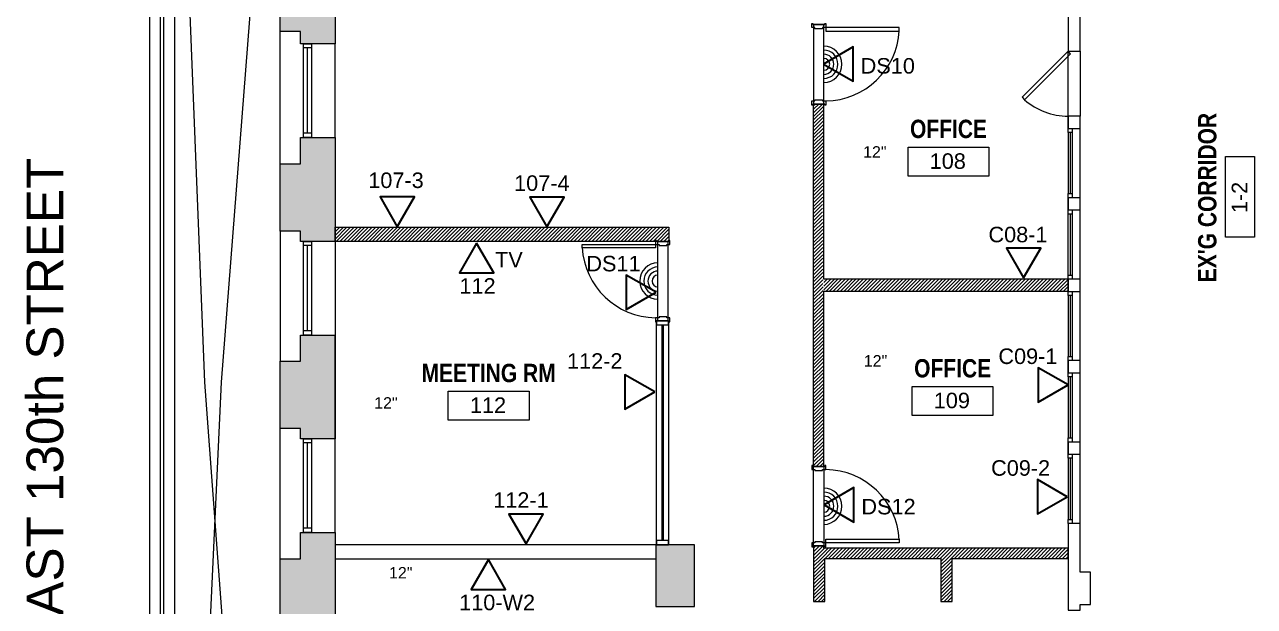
# Model space of a CAD drawing. Header units: inches. Extents: x 891 to 14187, y -1169 to 3232.
# Drawn here: x 4552 to 5156, y 1959 to 2245 of the extents above; entities that cross this region are included whole.
import ezdxf

# ---------------------------------------------------------------- set-up
doc = ezdxf.new("R2010")
doc.units = ezdxf.units.IN
doc.header["$MEASUREMENT"] = 0
doc.linetypes.add('IMPORT-IMPORT-CENTER2', pattern=[1.125, 0.75, -0.125, 0.125, -0.125])
doc.linetypes.add('IMPORT-IMPORT-HIDDEN2', pattern=[0.1875, 0.125, -0.0625])
doc.layers.add('_DROPS_IDFS', color=7, linetype='Continuous')
for name, color, linetype, lineweight in [('_OPTEC_LAYER', 1, 'Continuous', 30), ('A-ANNO-RM TAG', 7, 'Continuous', 9), ('A-DOOR', 7, 'Continuous', 9), ('A-DOOR-EXG', 7, 'Continuous', 9), ('A-DOOR-HEAD', 7, 'IMPORT-IMPORT-HIDDEN2', 9), ('A-GLAZ', 7, 'Continuous', 9), ('A-Grid', 7, 'IMPORT-IMPORT-CENTER2', 9), ('A-Hatch', 7, 'Continuous', 9), ('A-HATCH-1HR', 7, 'Continuous', 9), ('A-RAILING', 7, 'Continuous', 9), ('A-WALL-INT NEW', 7, 'Continuous', 9), ('EX-EXT-CORE', 7, 'Continuous', 9), ('EX-Windows', 7, 'Continuous', 9), ('G-ANNO-TEXT', 7, 'Continuous', 9), ('MUC-EXST_COND', 7, 'Continuous', 9), ('MUC-LOW_WALL', 7, 'Continuous', 9), ('SPEAKER', 10, 'Continuous', 20)]:
    doc.layers.add(name, color=color, linetype=linetype, lineweight=lineweight)
doc.styles.add('Arial', font='arial.ttf', dxfattribs={"height": 7.623})
doc.styles.add('Arial Narrow_B', font='ARIALNB.TTF', dxfattribs={"height": 9})
doc.styles.add('Arial_3', font='arial.ttf', dxfattribs={"height": 18})
doc.styles.add('Arial_4', font='arial.ttf', dxfattribs={"height": 9})

msp = doc.modelspace()

# ---------------------------------------------------------------- hatches: boundary and pattern name
at = {"layer": 'A-Hatch'}
h = msp.add_hatch(color=9, dxfattribs=at)
h.paths.add_polyline_path([(4687.79, 2041.49), (4704.79, 2041.49), (4704.79, 2092.41), (4687.79, 2092.41), (4687.79, 2079.49), (4677.79, 2079.49), (4677.79, 2046.56), (4687.79, 2046.56)])
h.paths.add_polyline_path([(4687.79, 2138.41), (4704.79, 2138.41), (4704.79, 2189.49), (4687.79, 2189.49), (4687.79, 2176.56), (4677.79, 2176.56), (4677.79, 2143.49), (4687.79, 2143.49)])
h.paths.add_polyline_path([(4704.79, 2235.49), (4704.79, 2286.41), (4687.79, 2286.41), (4687.79, 2274.49), (4677.79, 2274.49), (4677.79, 2241.56), (4687.79, 2241.56), (4687.79, 2235.49), (4700.12, 2235.49)])
h = msp.add_hatch(color=9, dxfattribs=at)
h.paths.add_polyline_path([(4704.79, 1845.49), (4704.79, 1896.41), (4687.79, 1896.41), (4687.79, 1883.49), (4677.79, 1883.49), (4677.79, 1850.56), (4687.79, 1850.56), (4687.79, 1845.49)])
h.paths.add_polyline_path([(4687.79, 1942.41), (4704.79, 1942.41), (4704.79, 1995.49), (4687.79, 1995.49), (4687.79, 1982.56), (4677.79, 1982.56), (4677.79, 1947.49), (4687.79, 1947.49)])
msp.add_hatch(color=9, dxfattribs=at).paths.add_polyline_path([(4862.32, 1959.11), (4881.32, 1959.11), (4881.32, 1989.42), (4862.32, 1989.42)])

# ---------------------------------------------------------------- linework, layer by layer
at = {"layer": '_DROPS_IDFS', "color": 1, "lineweight": 30}
for points in [[(4944.66, 2225.5), (4959.28, 2217.06), (4959.28, 2233.94)], [(4735.37, 2145.59), (4743.82, 2160.21), (4726.93, 2160.21)], [(4808.86, 2145.55), (4817.3, 2160.17), (4800.41, 2160.17)], [(4774.33, 2137.57), (4765.89, 2122.95), (4782.77, 2122.95)], [(5042.95, 2120.45), (5051.39, 2135.08), (5034.51, 2135.08)], [(4862.43, 2113.43), (4847.81, 2121.87), (4847.81, 2104.99)], [(4861.77, 2064.49), (4847.15, 2072.93), (4847.15, 2056.05)], [(5064.79, 2067.93), (5050.17, 2076.37), (5050.17, 2059.49)], [(4945, 2009.01), (4959.62, 2000.57), (4959.62, 2017.45)], [(5064.42, 2013.01), (5049.8, 2021.45), (5049.8, 2004.56)], [(4798.59, 1989.86), (4807.03, 2004.48), (4790.15, 2004.48)], [(4780.11, 1982.11), (4771.67, 1967.49), (4788.56, 1967.49)]]:
    msp.add_lwpolyline(points, close=True, dxfattribs=at)
at = {"layer": 'A-ANNO-RM TAG', "color": 9, "flags": 128}
for points in [[(4986.22, 2184.72), (5025.9, 2184.72), (5025.9, 2170.5), (4986.22, 2170.5)], [(5142.09, 2140.43), (5142.09, 2180.11), (5156.31, 2180.11), (5156.31, 2140.43)], [(4988.23, 2067.15), (5027.91, 2067.15), (5027.91, 2052.93), (4988.23, 2052.93)], [(4760.38, 2064.84), (4800.06, 2064.84), (4800.06, 2050.62), (4760.38, 2050.62)]]:
    msp.add_lwpolyline(points, close=True, dxfattribs=at)
at = {"layer": 'A-DOOR', "color": 8, "flags": 128}
for points in [[(4939.39, 2244.88), (4945.39, 2244.88), (4945.39, 2245.38), (4945.89, 2245.38), (4945.89, 2243.38), (4944.14, 2243.38), (4944.14, 2242.87), (4940.39, 2242.87), (4940.39, 2243.38), (4938.89, 2243.38), (4938.89, 2245.38), (4939.39, 2245.38)], [(4945.89, 2241.63), (4981.89, 2241.63), (4981.89, 2243.38), (4945.89, 2243.38)], [(4945.89, 2205.38), (4945.39, 2205.38), (4945.39, 2205.88), (4939.39, 2205.88), (4939.39, 2205.38), (4938.89, 2205.38), (4938.89, 2207.38), (4940.39, 2207.38), (4940.39, 2207.89), (4944.14, 2207.89), (4944.14, 2207.38), (4945.89, 2207.38)]]:
    msp.add_lwpolyline(points, close=True, dxfattribs=at)
at = {"layer": 'A-DOOR', "color": 55, "lineweight": 13, "flags": 128}
msp.add_lwpolyline([(4945.89, 2241.63), (4981.89, 2241.63), (4981.89, 2243.38), (4945.89, 2243.38)], close=True, dxfattribs=at)
at = {"layer": 'A-DOOR', "color": 8}
for points in [[(4868.69, 2138.41), (4862.69, 2138.41), (4862.69, 2138.91), (4862.19, 2138.91), (4862.19, 2136.91), (4863.94, 2136.91), (4863.94, 2136.41), (4867.69, 2136.41), (4867.69, 2136.91), (4869.19, 2136.91), (4869.19, 2138.91), (4868.69, 2138.91)], [(4862.19, 2135.16), (4826.19, 2135.16), (4826.19, 2136.91), (4862.19, 2136.91)], [(4862.19, 2098.91), (4862.69, 2098.91), (4862.69, 2099.41), (4868.69, 2099.41), (4868.69, 2098.91), (4869.19, 2098.91), (4869.19, 2100.91), (4867.69, 2100.91), (4867.69, 2101.42), (4863.94, 2101.42), (4863.94, 2100.91), (4862.19, 2100.91)], [(4945.89, 2028.33), (4945.39, 2028.33), (4945.39, 2027.83), (4939.39, 2027.83), (4939.39, 2028.33), (4938.89, 2028.33), (4938.89, 2026.33), (4940.39, 2026.33), (4940.39, 2025.82), (4944.14, 2025.82), (4944.14, 2026.33), (4945.89, 2026.33)], [(4939.39, 1988.83), (4945.39, 1988.83), (4945.39, 1988.33), (4945.89, 1988.33), (4945.89, 1990.33), (4944.14, 1990.33), (4944.14, 1990.84), (4940.39, 1990.84), (4940.39, 1990.33), (4938.89, 1990.33), (4938.89, 1988.33), (4939.39, 1988.33)], [(4945.89, 1992.08), (4981.89, 1992.08), (4981.89, 1990.33), (4945.89, 1990.33)]]:
    msp.add_lwpolyline(points, close=True, dxfattribs=at)
at = {"layer": 'A-DOOR', "color": 55, "lineweight": 13}
for points in [[(4862.19, 2135.16), (4826.19, 2135.16), (4826.19, 2136.91), (4862.19, 2136.91)], [(4945.89, 1992.08), (4981.89, 1992.08), (4981.89, 1990.33), (4945.89, 1990.33)]]:
    msp.add_lwpolyline(points, close=True, dxfattribs=at)
at = {"layer": 'A-DOOR', "color": 8}
for centre, start, end in [((4945.44, 2243.88), 270.70475, 356.87009), ((4862.64, 2137.41), 183.12991, 269.29525), ((4945.44, 1989.83), 3.12991, 89.29525)]:
    msp.add_arc(centre, 36.5, start, end, dxfattribs=at)
at = {"layer": 'A-DOOR-EXG', "color": 8}
msp.add_lwpolyline([(5064.82, 2231.86), (5042.19, 2209.23), (5043.44, 2207.97), (5066.07, 2230.6)], close=True, dxfattribs=at)
msp.add_arc((5064.89, 2232.24), 32.38, 228.53467, 269.87623, dxfattribs=at)
at = {"layer": 'A-DOOR-HEAD', "color": 8, "linetype": 'Continuous'}
for p, q in [((5064.82, 2231.85), (5070.82, 2231.85)), ((5064.82, 2199.85), (5064.82, 2231.85)), ((5070.82, 2231.85), (5070.82, 2199.85)), ((5070.82, 2199.85), (5064.82, 2199.85))]:
    msp.add_line(p, q, dxfattribs=at)
at = {"layer": 'A-DOOR-HEAD', "color": 8, "linetype": 'Continuous', "flags": 128}
msp.add_lwpolyline([(4939.82, 2205.88), (4944.82, 2205.88), (4944.82, 2244.88), (4939.82, 2244.88)], close=True, dxfattribs=at)
at = {"layer": 'A-DOOR-HEAD', "color": 8, "linetype": 'Continuous'}
for points in [[(4868.26, 2099.41), (4863.26, 2099.41), (4863.26, 2138.41), (4868.26, 2138.41)], [(4939.82, 2027.83), (4944.82, 2027.83), (4944.82, 1988.83), (4939.82, 1988.83)]]:
    msp.add_lwpolyline(points, close=True, dxfattribs=at)
at = {"layer": 'A-GLAZ', "color": 8}
for p, q in [((4868.49, 2099.41), (4862.68, 2099.41)), ((4862.68, 2099.41), (4862.68, 2097.41)), ((4862.68, 2097.41), (4868.49, 2097.41)), ((4865.21, 2097.41), (4865.21, 1991.42)), ((4865.96, 2097.41), (4865.96, 1991.42)), ((4868.49, 2097.41), (4868.49, 2099.41)), ((4868.49, 1991.42), (4862.68, 1991.42)), ((4862.68, 1991.42), (4862.68, 1989.42)), ((4862.68, 1989.42), (4868.49, 1989.42)), ((4868.49, 1989.42), (4868.49, 1991.42))]:
    msp.add_line(p, q, dxfattribs=at)
at = {"layer": 'A-Grid', "color": 8, "linetype": 'Continuous'}
for p, q in [((4625.94, 2439.99), (4640.64, 2069.19)), ((4625.94, 2439.99), (4625.94, 1571.99)), ((4649.09, 2069.19), (4677.79, 2439.99)), ((4625.94, 1571.99), (4649.09, 2069.19)), ((4640.64, 2069.19), (4677.79, 1571.99))]:
    msp.add_line(p, q, dxfattribs=at)
at = {"layer": 'A-HATCH-1HR', "color": 8}
for p, q in [((4939.82, 2205.1), (4940.6, 2205.88)), ((4939.82, 2203.33), (4942.37, 2205.88)), ((4939.82, 2201.57), (4944.14, 2205.88)), ((4939.82, 2199.8), (4944.81, 2204.79)), ((4939.82, 2198.03), (4944.79, 2203)), ((4939.82, 2196.26), (4944.77, 2201.21)), ((4939.82, 2194.49), (4944.75, 2199.42)), ((4939.82, 2192.73), (4944.73, 2197.64)), ((4939.82, 2190.96), (4944.71, 2195.85)), ((4939.82, 2189.19), (4944.69, 2194.06)), ((4939.82, 2187.42), (4944.67, 2192.27)), ((4939.82, 2185.66), (4944.65, 2190.48)), ((4939.82, 2183.89), (4944.63, 2188.7)), ((4939.82, 2182.12), (4944.61, 2186.91)), ((4939.82, 2180.35), (4944.59, 2185.12)), ((4939.82, 2178.59), (4944.57, 2183.33)), ((4939.82, 2176.82), (4944.55, 2181.55)), ((4939.82, 2175.05), (4944.53, 2179.76)), ((4939.82, 2173.28), (4944.51, 2177.97)), ((4939.82, 2171.51), (4944.49, 2176.18)), ((4939.82, 2169.75), (4944.47, 2174.4)), ((4939.82, 2167.98), (4944.45, 2172.61)), ((4939.82, 2166.21), (4944.43, 2170.82)), ((4939.82, 2164.44), (4944.41, 2169.03)), ((4939.82, 2162.68), (4944.39, 2167.24)), ((4939.82, 2160.91), (4944.37, 2165.46)), ((4939.82, 2159.14), (4944.35, 2163.67)), ((4939.82, 2157.37), (4944.33, 2161.88)), ((4939.82, 2155.6), (4944.31, 2160.09)), ((4939.82, 2153.84), (4944.29, 2158.31)), ((4939.82, 2152.07), (4944.27, 2156.52)), ((4939.82, 2150.3), (4944.25, 2154.73)), ((4939.82, 2148.53), (4944.23, 2152.94)), ((4939.82, 2146.77), (4944.21, 2151.16)), ((4704.79, 2144.85), (4705.35, 2145.41)), ((4704.79, 2143.08), (4707.12, 2145.41)), ((4704.79, 2141.31), (4708.89, 2145.41)), ((4704.79, 2139.54), (4710.66, 2145.41)), ((4705.42, 2138.41), (4712.42, 2145.41)), ((4707.19, 2138.41), (4714.19, 2145.41)), ((4708.96, 2138.41), (4715.96, 2145.41)), ((4710.73, 2138.41), (4717.73, 2145.41)), ((4712.5, 2138.41), (4719.5, 2145.41)), ((4714.26, 2138.41), (4721.26, 2145.41)), ((4716.03, 2138.41), (4723.03, 2145.41)), ((4717.8, 2138.41), (4724.8, 2145.41)), ((4719.57, 2138.41), (4726.57, 2145.41)), ((4721.33, 2138.41), (4728.33, 2145.41)), ((4723.1, 2138.41), (4730.1, 2145.41)), ((4724.87, 2138.41), (4731.87, 2145.41)), ((4726.64, 2138.41), (4733.64, 2145.41)), ((4728.4, 2138.41), (4735.4, 2145.41)), ((4730.17, 2138.41), (4737.17, 2145.41)), ((4731.94, 2138.41), (4738.94, 2145.41)), ((4733.71, 2138.41), (4740.71, 2145.41)), ((4735.48, 2138.41), (4742.48, 2145.41)), ((4737.24, 2138.41), (4744.24, 2145.41)), ((4739.01, 2138.41), (4746.01, 2145.41)), ((4740.78, 2138.41), (4747.78, 2145.41)), ((4742.55, 2138.41), (4749.55, 2145.41)), ((4744.31, 2138.41), (4751.31, 2145.41)), ((4746.08, 2138.41), (4753.08, 2145.41)), ((4747.85, 2138.41), (4754.85, 2145.41)), ((4749.62, 2138.41), (4756.62, 2145.41)), ((4751.39, 2138.41), (4758.39, 2145.41)), ((4753.15, 2138.41), (4760.15, 2145.41)), ((4754.92, 2138.41), (4761.92, 2145.41)), ((4756.69, 2138.41), (4763.69, 2145.41)), ((4758.46, 2138.41), (4765.46, 2145.41)), ((4760.22, 2138.41), (4767.22, 2145.41)), ((4761.99, 2138.41), (4768.99, 2145.41)), ((4763.76, 2138.41), (4770.76, 2145.41)), ((4765.53, 2138.41), (4772.53, 2145.41)), ((4767.3, 2138.41), (4774.3, 2145.41)), ((4769.06, 2138.41), (4776.06, 2145.41)), ((4770.83, 2138.41), (4777.83, 2145.41)), ((4772.6, 2138.41), (4779.6, 2145.41)), ((4774.37, 2138.41), (4781.37, 2145.41)), ((4776.13, 2138.41), (4783.13, 2145.41)), ((4777.9, 2138.41), (4784.9, 2145.41)), ((4779.67, 2138.41), (4786.67, 2145.41)), ((4781.44, 2138.41), (4788.44, 2145.41)), ((4783.21, 2138.41), (4790.21, 2145.41)), ((4784.97, 2138.41), (4791.97, 2145.41)), ((4786.74, 2138.41), (4793.74, 2145.41)), ((4788.51, 2138.41), (4795.51, 2145.41)), ((4790.28, 2138.41), (4797.28, 2145.41)), ((4792.04, 2138.41), (4799.04, 2145.41)), ((4793.81, 2138.41), (4800.81, 2145.41)), ((4795.58, 2138.41), (4802.58, 2145.41)), ((4797.35, 2138.41), (4804.35, 2145.41)), ((4799.12, 2138.41), (4806.12, 2145.41)), ((4800.88, 2138.41), (4807.88, 2145.41)), ((4802.65, 2138.41), (4809.65, 2145.41)), ((4804.42, 2138.41), (4811.42, 2145.41)), ((4806.19, 2138.41), (4813.19, 2145.41)), ((4807.95, 2138.41), (4814.95, 2145.41)), ((4809.72, 2138.41), (4816.72, 2145.41)), ((4811.49, 2138.41), (4818.49, 2145.41)), ((4813.26, 2138.41), (4820.26, 2145.41)), ((4815.03, 2138.41), (4822.03, 2145.41)), ((4816.79, 2138.41), (4823.79, 2145.41)), ((4818.56, 2138.41), (4825.56, 2145.41)), ((4820.33, 2138.41), (4827.33, 2145.41)), ((4822.1, 2138.41), (4829.1, 2145.41)), ((4823.86, 2138.41), (4830.86, 2145.41)), ((4825.63, 2138.41), (4832.63, 2145.41)), ((4827.4, 2138.41), (4834.4, 2145.41)), ((4829.17, 2138.41), (4836.17, 2145.41)), ((4830.94, 2138.41), (4837.94, 2145.41)), ((4832.7, 2138.41), (4839.7, 2145.41)), ((4834.47, 2138.41), (4841.47, 2145.41)), ((4836.24, 2138.41), (4843.24, 2145.41)), ((4838.01, 2138.41), (4845.01, 2145.41)), ((4839.77, 2138.41), (4846.77, 2145.41)), ((4841.54, 2138.41), (4848.54, 2145.41)), ((4843.31, 2138.41), (4850.31, 2145.41)), ((4845.08, 2138.41), (4852.08, 2145.41)), ((4846.85, 2138.41), (4853.85, 2145.41)), ((4848.61, 2138.41), (4855.61, 2145.41)), ((4850.38, 2138.41), (4857.38, 2145.41)), ((4852.15, 2138.41), (4859.15, 2145.41)), ((4853.92, 2138.41), (4860.92, 2145.41)), ((4855.68, 2138.41), (4862.68, 2145.41)), ((4857.45, 2138.41), (4864.45, 2145.41)), ((4859.22, 2138.41), (4866.22, 2145.41)), ((4860.99, 2138.41), (4867.99, 2145.41)), ((4862.76, 2138.41), (4868.69, 2144.35)), ((4939.82, 2145), (4944.19, 2149.37)), ((4939.82, 2143.23), (4944.3, 2147.71)), ((4939.82, 2141.46), (4944.31, 2145.95)), ((4939.82, 2139.69), (4944.32, 2144.19)), ((4864.52, 2138.41), (4868.69, 2142.58)), ((4866.29, 2138.41), (4868.69, 2140.81)), ((4868.06, 2138.41), (4868.69, 2139.04)), ((4939.82, 2137.93), (4944.32, 2142.43)), ((4939.82, 2136.16), (4944.33, 2140.67)), ((4939.82, 2134.39), (4944.34, 2138.91)), ((4939.82, 2132.62), (4944.35, 2137.15)), ((4939.82, 2130.86), (4944.35, 2135.39)), ((4939.82, 2129.09), (4944.36, 2133.63)), ((4939.82, 2127.32), (4944.37, 2131.87)), ((4939.82, 2125.55), (4944.38, 2130.11)), ((4939.82, 2123.78), (4944.39, 2128.35)), ((4939.82, 2122.02), (4944.39, 2126.59)), ((4939.82, 2120.25), (4944.4, 2124.83)), ((4939.82, 2118.48), (4944.41, 2123.07)), ((4939.82, 2116.71), (4944.42, 2121.31)), ((4939.82, 2114.95), (4944.42, 2119.55)), ((4939.82, 2113.18), (4944.43, 2117.79)), ((4939.82, 2111.41), (4944.44, 2116.03)), ((4939.82, 2109.64), (4944.45, 2114.27)), ((4944.82, 2118.18), (4946.5, 2119.85)), ((4944.82, 2116.41), (4948.27, 2119.85)), ((4944.82, 2114.64), (4950.04, 2119.85)), ((4945.92, 2113.98), (4951.8, 2119.85)), ((4947.69, 2113.98), (4953.57, 2119.85)), ((4949.46, 2113.98), (4955.34, 2119.85)), ((4951.23, 2113.98), (4957.11, 2119.85)), ((4953, 2113.98), (4958.87, 2119.85)), ((4954.76, 2113.98), (4960.64, 2119.85)), ((4956.53, 2113.98), (4962.41, 2119.85)), ((4958.3, 2113.98), (4964.18, 2119.85)), ((4960.07, 2113.98), (4965.95, 2119.85)), ((4961.83, 2113.98), (4967.71, 2119.85)), ((4963.6, 2113.98), (4969.48, 2119.85)), ((4965.37, 2113.98), (4971.25, 2119.85)), ((4967.14, 2113.98), (4973.02, 2119.85)), ((4968.91, 2113.98), (4974.78, 2119.85)), ((4970.67, 2113.98), (4976.55, 2119.85)), ((4972.44, 2113.98), (4978.32, 2119.85)), ((4974.21, 2113.98), (4980.09, 2119.85)), ((4975.98, 2113.98), (4981.86, 2119.85)), ((4977.74, 2113.98), (4983.62, 2119.85)), ((4979.51, 2113.98), (4985.39, 2119.85)), ((4981.28, 2113.98), (4987.16, 2119.85)), ((4983.05, 2113.98), (4988.93, 2119.85)), ((4984.82, 2113.98), (4990.69, 2119.85)), ((4986.58, 2113.98), (4992.46, 2119.85)), ((4988.35, 2113.98), (4994.23, 2119.85)), ((4990.12, 2113.98), (4996, 2119.85)), ((4991.89, 2113.98), (4997.76, 2119.85)), ((4993.65, 2113.98), (4999.53, 2119.85)), ((4995.42, 2113.98), (5001.3, 2119.85)), ((4997.19, 2113.98), (5003.07, 2119.85)), ((4998.96, 2113.98), (5004.84, 2119.85)), ((5000.73, 2113.98), (5006.6, 2119.85)), ((5002.49, 2113.98), (5008.37, 2119.85)), ((5004.26, 2113.98), (5010.14, 2119.85)), ((5006.03, 2113.98), (5011.91, 2119.85)), ((5007.8, 2113.98), (5013.67, 2119.85)), ((5009.56, 2113.98), (5015.44, 2119.85)), ((5011.33, 2113.98), (5017.21, 2119.85)), ((5013.1, 2113.98), (5018.98, 2119.85)), ((5014.87, 2113.98), (5020.75, 2119.85)), ((5016.64, 2113.98), (5022.51, 2119.85)), ((5018.4, 2113.98), (5024.28, 2119.85)), ((5020.17, 2113.98), (5026.05, 2119.85)), ((5021.94, 2113.98), (5027.82, 2119.85)), ((5023.71, 2113.98), (5029.58, 2119.85)), ((5025.47, 2113.98), (5031.35, 2119.85)), ((5027.24, 2113.98), (5033.12, 2119.85)), ((5029.01, 2113.98), (5034.89, 2119.85)), ((5030.78, 2113.98), (5036.66, 2119.85)), ((5032.55, 2113.98), (5038.42, 2119.85)), ((5034.31, 2113.98), (5040.19, 2119.85)), ((5036.08, 2113.98), (5041.96, 2119.85)), ((5037.85, 2113.98), (5043.73, 2119.85)), ((5039.62, 2113.98), (5045.49, 2119.85)), ((5041.38, 2113.98), (5047.26, 2119.85)), ((5043.15, 2113.98), (5049.03, 2119.85)), ((5044.92, 2113.98), (5050.8, 2119.85)), ((5046.69, 2113.98), (5052.57, 2119.85)), ((5048.46, 2113.98), (5054.33, 2119.85)), ((5050.22, 2113.98), (5056.1, 2119.85)), ((5051.99, 2113.98), (5057.87, 2119.85)), ((5053.76, 2113.98), (5059.64, 2119.85)), ((5055.53, 2113.98), (5061.4, 2119.85)), ((5057.29, 2113.98), (5063.17, 2119.85)), ((5059.06, 2113.98), (5064.82, 2119.73)), ((5060.83, 2113.98), (5064.82, 2117.96)), ((5062.6, 2113.98), (5064.82, 2116.2)), ((5064.37, 2113.98), (5064.82, 2114.43)), ((4939.82, 2107.87), (4944.45, 2112.51)), ((4939.82, 2106.11), (4944.46, 2110.75)), ((4939.82, 2104.34), (4944.47, 2108.99)), ((4939.82, 2102.57), (4944.48, 2107.22)), ((4939.82, 2100.8), (4944.48, 2105.46)), ((4939.82, 2099.04), (4944.49, 2103.7)), ((4939.82, 2097.27), (4944.5, 2101.94)), ((4939.82, 2095.5), (4944.51, 2100.18)), ((4939.82, 2093.73), (4944.52, 2098.42)), ((4939.82, 2091.96), (4944.52, 2096.66)), ((4939.82, 2090.2), (4944.53, 2094.9)), ((4939.82, 2088.43), (4944.54, 2093.14)), ((4939.82, 2086.66), (4944.55, 2091.38)), ((4939.82, 2084.89), (4944.55, 2089.62)), ((4939.82, 2083.13), (4944.56, 2087.86)), ((4939.82, 2081.36), (4944.57, 2086.1)), ((4939.82, 2079.59), (4944.58, 2084.34)), ((4939.82, 2077.82), (4944.58, 2082.58)), ((4939.82, 2076.05), (4944.59, 2080.82)), ((4939.82, 2074.29), (4944.6, 2079.06)), ((4939.82, 2072.52), (4944.61, 2077.3)), ((4939.82, 2070.75), (4944.62, 2075.54)), ((4939.82, 2068.98), (4944.62, 2073.78)), ((4939.82, 2067.22), (4944.63, 2072.02)), ((4939.82, 2065.45), (4944.64, 2070.26)), ((4939.82, 2063.68), (4944.65, 2068.5)), ((4939.82, 2061.91), (4944.65, 2066.74)), ((4939.82, 2060.14), (4944.66, 2064.98)), ((4939.82, 2058.38), (4944.67, 2063.22)), ((4939.82, 2056.61), (4944.68, 2061.46)), ((4939.82, 2054.84), (4944.68, 2059.7)), ((4939.82, 2053.07), (4944.69, 2057.94)), ((4939.82, 2051.31), (4944.7, 2056.18)), ((4939.82, 2049.54), (4944.71, 2054.42)), ((4939.82, 2047.77), (4944.71, 2052.66)), ((4939.82, 2046), (4944.72, 2050.9)), ((4939.82, 2044.23), (4944.73, 2049.14)), ((4939.82, 2042.47), (4944.74, 2047.38)), ((4939.82, 2040.7), (4944.75, 2045.62)), ((4939.82, 2038.93), (4944.75, 2043.86)), ((4939.82, 2037.16), (4944.76, 2042.1)), ((4939.82, 2035.4), (4944.77, 2040.34)), ((4939.82, 2033.63), (4944.78, 2038.58)), ((4939.82, 2031.86), (4944.78, 2036.82)), ((4939.82, 2030.09), (4944.79, 2035.06)), ((4939.82, 2028.32), (4944.8, 2033.3)), ((4941.09, 2027.83), (4944.81, 2031.54)), ((4942.86, 2027.83), (4944.81, 2029.78)), ((4944.63, 2027.83), (4944.82, 2028.02)), ((4939.82, 1987.67), (4940.98, 1988.83)), ((4939.82, 1985.9), (4942.75, 1988.83)), ((4939.82, 1984.13), (4944.52, 1988.83)), ((4940.14, 1982.68), (4945.14, 1987.68)), ((4941.9, 1982.68), (4946.9, 1987.68)), ((4943.67, 1982.68), (4948.67, 1987.68)), ((4945.44, 1982.68), (4950.44, 1987.68)), ((4947.21, 1982.68), (4952.21, 1987.68)), ((4948.98, 1982.68), (4953.98, 1987.68)), ((4950.74, 1982.68), (4955.74, 1987.68)), ((4952.51, 1982.68), (4957.51, 1987.68)), ((4954.28, 1982.68), (4959.28, 1987.68)), ((4956.05, 1982.68), (4961.05, 1987.68)), ((4957.81, 1982.68), (4962.81, 1987.68)), ((4959.58, 1982.68), (4964.58, 1987.68)), ((4961.35, 1982.68), (4966.35, 1987.68)), ((4963.12, 1982.68), (4968.12, 1987.68)), ((4964.89, 1982.68), (4969.89, 1987.68)), ((4966.65, 1982.68), (4971.65, 1987.68)), ((4968.42, 1982.68), (4973.42, 1987.68)), ((4970.19, 1982.68), (4975.19, 1987.68)), ((4971.96, 1982.68), (4976.96, 1987.68)), ((4973.72, 1982.68), (4978.72, 1987.68)), ((4975.49, 1982.68), (4980.49, 1987.68)), ((4977.26, 1982.68), (4982.26, 1987.68)), ((4979.03, 1982.68), (4984.03, 1987.68)), ((4980.8, 1982.68), (4985.8, 1987.68)), ((4982.56, 1982.68), (4987.56, 1987.68)), ((4984.33, 1982.68), (4989.33, 1987.68)), ((4986.1, 1982.68), (4991.1, 1987.68)), ((4987.87, 1982.68), (4992.87, 1987.68)), ((4989.63, 1982.68), (4994.63, 1987.68)), ((4991.4, 1982.68), (4996.4, 1987.68)), ((4993.17, 1982.68), (4998.17, 1987.68)), ((4994.94, 1982.68), (4999.94, 1987.68)), ((4996.71, 1982.68), (5001.71, 1987.68)), ((4998.47, 1982.68), (5003.47, 1987.68)), ((5000.24, 1982.68), (5005.24, 1987.68)), ((5002.01, 1982.68), (5007.01, 1987.68)), ((5003.78, 1982.68), (5008.78, 1987.68)), ((5005.54, 1982.68), (5010.54, 1987.68)), ((5007.31, 1982.68), (5012.31, 1987.68)), ((5009.08, 1982.68), (5014.08, 1987.68)), ((5010.85, 1982.68), (5015.85, 1987.68)), ((5012.62, 1982.68), (5017.62, 1987.68)), ((5014.38, 1982.68), (5019.38, 1987.68)), ((5016.15, 1982.68), (5021.15, 1987.68)), ((5017.92, 1982.68), (5022.92, 1987.68)), ((5019.69, 1982.68), (5024.69, 1987.68)), ((5021.45, 1982.68), (5026.45, 1987.68)), ((5023.22, 1982.68), (5028.22, 1987.68)), ((5024.99, 1982.68), (5029.99, 1987.68)), ((5026.76, 1982.68), (5031.76, 1987.68)), ((5028.53, 1982.68), (5033.53, 1987.68)), ((5030.29, 1982.68), (5035.29, 1987.68)), ((5032.06, 1982.68), (5037.06, 1987.68)), ((5033.83, 1982.68), (5038.83, 1987.68)), ((5035.6, 1982.68), (5040.6, 1987.68)), ((5037.36, 1982.68), (5042.36, 1987.68)), ((5039.13, 1982.68), (5044.13, 1987.68)), ((5040.9, 1982.68), (5045.9, 1987.68)), ((5042.67, 1982.68), (5047.67, 1987.68)), ((5044.44, 1982.68), (5049.44, 1987.68)), ((5046.2, 1982.68), (5051.2, 1987.68)), ((5047.97, 1982.68), (5052.97, 1987.68)), ((5049.74, 1982.68), (5054.74, 1987.68)), ((5051.51, 1982.68), (5056.51, 1987.68)), ((5053.27, 1982.68), (5058.27, 1987.68)), ((5055.04, 1982.68), (5060.04, 1987.68)), ((5056.81, 1982.68), (5061.81, 1987.68)), ((5058.58, 1982.68), (5063.58, 1987.68)), ((5060.34, 1982.68), (5064.82, 1987.15)), ((4939.82, 1982.36), (4940.14, 1982.68)), ((4939.82, 1980.6), (4941.9, 1982.68)), ((4939.82, 1978.83), (4943.67, 1982.68)), ((4939.82, 1977.06), (4945.35, 1982.59)), ((5002.32, 1981.22), (5003.78, 1982.68)), ((5002.32, 1979.46), (5005.54, 1982.68)), ((5002.32, 1977.69), (5007.31, 1982.68)), ((5002.32, 1975.92), (5007.85, 1981.45)), ((5062.11, 1982.68), (5064.82, 1985.39)), ((5063.88, 1982.68), (5064.82, 1983.62)), ((4939.82, 1975.29), (4945.35, 1980.82)), ((4939.82, 1973.52), (4945.35, 1979.05)), ((4939.82, 1971.76), (4945.35, 1977.29)), ((4939.82, 1969.99), (4945.35, 1975.52)), ((5002.32, 1974.15), (5007.85, 1979.68)), ((5002.32, 1972.38), (5007.85, 1977.91)), ((5002.32, 1970.62), (5007.85, 1976.15)), ((4939.82, 1968.22), (4945.35, 1973.75)), ((4939.82, 1966.45), (4945.35, 1971.98)), ((4939.82, 1964.69), (4945.35, 1970.21)), ((5002.32, 1968.85), (5007.85, 1974.38)), ((5002.32, 1967.08), (5007.85, 1972.61)), ((5002.32, 1965.31), (5007.85, 1970.84)), ((5002.32, 1963.55), (5007.85, 1969.08)), ((4939.82, 1962.92), (4945.35, 1968.45)), ((4940.24, 1961.56), (4945.35, 1966.68)), ((4942, 1961.56), (4945.35, 1964.91)), ((4943.77, 1961.56), (4945.35, 1963.14)), ((5002.32, 1961.78), (5007.85, 1967.31)), ((5003.88, 1961.56), (5007.85, 1965.54)), ((5005.64, 1961.56), (5007.85, 1963.77)), ((5007.41, 1961.56), (5007.85, 1962))]:
    msp.add_line(p, q, dxfattribs=at)
at = {"layer": 'A-RAILING', "color": 8}
for p, q in [((4619.14, 1567.21), (4619.14, 2442.99)), ((4620.64, 1568.71), (4620.64, 2441.49))]:
    msp.add_line(p, q, dxfattribs=at)
at = {"layer": 'A-WALL-INT NEW', "color": 8}
for p, q in [((4939.82, 2027.83), (4939.82, 2205.88)), ((4944.82, 2119.85), (4944.82, 2205.88)), ((4704.79, 2138.41), (4704.79, 2145.41)), ((4704.79, 2145.41), (4868.69, 2145.41)), ((4868.69, 2145.41), (4868.69, 2138.41)), ((4868.69, 2138.41), (4704.79, 2138.41)), ((5064.82, 2119.85), (4944.82, 2119.85)), ((5064.82, 2113.98), (5064.82, 2119.85)), ((4944.82, 2027.83), (4944.82, 2113.98)), ((4944.82, 2113.98), (5064.82, 2113.98)), ((4862.68, 1989.42), (4862.68, 2099.41)), ((4862.68, 2099.41), (4868.49, 2099.41)), ((4868.49, 2099.41), (4868.49, 1989.42)), ((4868.49, 1989.42), (4862.68, 1989.42)), ((4944.82, 1988.83), (4939.82, 1988.83)), ((4939.82, 1988.83), (4939.82, 1961.56)), ((4944.82, 1987.68), (4944.82, 1988.83)), ((5064.81, 1987.68), (4944.82, 1987.68)), ((5064.81, 1982.68), (5064.81, 1987.68)), ((4945.35, 1961.56), (4945.35, 1982.68)), ((4945.35, 1982.68), (5002.32, 1982.68)), ((5002.32, 1982.68), (5002.32, 1961.56)), ((5007.85, 1961.56), (5007.85, 1982.68)), ((5007.85, 1982.68), (5064.81, 1982.68)), ((4939.82, 1961.56), (4945.35, 1961.56)), ((5002.32, 1961.56), (5007.85, 1961.56))]:
    msp.add_line(p, q, dxfattribs=at)
at = {"layer": 'EX-EXT-CORE', "color": 8}
for p, q in [((4704.79, 2041.49), (4704.79, 2092.41)), ((4704.79, 1982.42), (4862.32, 1982.42))]:
    msp.add_line(p, q, dxfattribs=at)
at = {"layer": 'EX-EXT-CORE', "color": 8, "flags": 128}
for points in [[(5064.82, 2370.42), (5064.82, 2231.85), (5070.82, 2231.85), (5070.82, 2251.79), (5075.82, 2251.79), (5075.82, 2264.79), (5070.82, 2264.79), (5070.82, 2370.42)], [(4704.79, 2286.41), (4704.79, 2235.49), (4687.79, 2235.49), (4687.79, 2241.56), (4677.79, 2241.56), (4677.79, 2274.49), (4687.79, 2274.49), (4687.79, 2286.41), (4704.79, 2286.41), (4704.79, 2246.42)], [(5064.82, 2193.85), (5070.82, 2193.85), (5070.82, 2199.85), (5064.82, 2199.85), (5064.82, 2193.85), (5064.82, 2199.85)], [(5064.82, 2153.85), (5070.82, 2153.85), (5070.82, 2159.85), (5064.82, 2159.85), (5064.82, 2153.85), (5064.82, 2159.85)], [(5064.82, 2113.85), (5070.82, 2113.85), (5070.82, 2119.85), (5064.82, 2119.85), (5064.82, 2113.85), (5064.82, 2119.85)], [(5064.82, 2073.85), (5070.82, 2073.85), (5070.82, 2079.85), (5064.82, 2079.85), (5064.82, 2073.85), (5064.82, 2079.85)], [(5064.82, 2033.85), (5070.82, 2033.85), (5070.82, 2039.85), (5064.82, 2039.85), (5064.82, 2033.85), (5064.82, 2039.85)], [(4862.32, 1989.42), (4862.32, 1959.11), (4881.32, 1959.11), (4881.32, 1989.42), (4704.79, 1989.42), (4704.79, 1942.41), (4687.79, 1942.41), (4687.79, 1947.49), (4677.79, 1947.49), (4677.79, 1982.56), (4687.79, 1982.56), (4687.79, 1995.49), (4704.79, 1995.49), (4704.79, 1989.42)]]:
    msp.add_lwpolyline(points, dxfattribs=at)
for points in [[(4687.79, 2176.56), (4687.79, 2189.49), (4704.79, 2189.49), (4704.79, 2138.41), (4687.79, 2138.41), (4687.79, 2143.49), (4677.79, 2143.49), (4677.79, 2176.56)], [(4687.79, 2079.49), (4687.79, 2092.41), (4704.79, 2092.41), (4704.79, 2041.49), (4687.79, 2041.49), (4687.79, 2046.56), (4677.79, 2046.56), (4677.79, 2079.49)], [(5070.82, 1975.99), (5070.82, 1999.85), (5064.82, 1999.85), (5064.82, 1957.22), (5070.82, 1957.22), (5070.82, 1959.99), (5075.82, 1959.99), (5075.82, 1975.99)]]:
    msp.add_lwpolyline(points, close=True, dxfattribs=at)
at = {"layer": 'EX-Windows', "color": 8}
for p, q in [((4689.29, 2189.49), (4689.29, 2235.49)), ((4689.29, 2235.49), (4693.29, 2235.49)), ((4693.29, 2235.49), (4693.29, 2189.49)), ((4693.29, 2233.49), (4689.29, 2233.49)), ((4691.29, 2191.49), (4691.29, 2233.49)), ((5064.82, 2191.85), (5064.82, 2193.85)), ((5064.82, 2193.85), (5066.82, 2193.85)), ((5066.82, 2193.85), (5066.82, 2191.85)), ((4693.29, 2191.49), (4689.29, 2191.49)), ((4693.29, 2189.49), (4689.29, 2189.49)), ((5066.82, 2191.85), (5064.82, 2191.85)), ((5064.82, 2191.85), (5064.82, 2161.85)), ((5065.82, 2191.85), (5065.82, 2161.85)), ((5066.82, 2191.85), (5066.82, 2161.85)), ((5064.82, 2159.85), (5064.82, 2161.85)), ((5064.82, 2161.85), (5066.82, 2161.85)), ((5066.82, 2159.85), (5064.82, 2159.85)), ((5066.82, 2161.85), (5066.82, 2159.85)), ((5064.82, 2151.85), (5064.82, 2153.85)), ((5064.82, 2153.85), (5066.82, 2153.85)), ((5064.82, 2121.85), (5064.82, 2151.85)), ((5066.82, 2151.85), (5064.82, 2151.85)), ((5065.82, 2151.85), (5065.82, 2121.85)), ((5066.82, 2153.85), (5066.82, 2151.85)), ((5066.82, 2151.85), (5066.82, 2121.85)), ((4689.29, 2092.41), (4689.29, 2138.41)), ((4689.29, 2138.41), (4693.29, 2138.41)), ((4693.29, 2138.41), (4693.29, 2092.41)), ((4693.29, 2136.41), (4689.29, 2136.41)), ((4691.29, 2094.41), (4691.29, 2136.41)), ((5064.82, 2119.85), (5064.82, 2121.85)), ((5064.82, 2121.85), (5066.82, 2121.85)), ((5066.82, 2121.85), (5066.82, 2119.85)), ((5066.82, 2119.85), (5064.82, 2119.85)), ((5064.82, 2111.85), (5064.82, 2113.85)), ((5064.82, 2113.85), (5066.82, 2113.85)), ((5066.82, 2111.85), (5064.82, 2111.85)), ((5064.82, 2111.85), (5064.82, 2081.85)), ((5065.82, 2111.85), (5065.82, 2081.85)), ((5066.82, 2113.85), (5066.82, 2111.85)), ((5066.82, 2111.85), (5066.82, 2081.85)), ((4693.29, 2094.41), (4689.29, 2094.41)), ((4693.29, 2092.41), (4689.29, 2092.41)), ((5064.82, 2079.85), (5064.82, 2081.85)), ((5064.82, 2081.85), (5066.82, 2081.85)), ((5066.82, 2079.85), (5064.82, 2079.85)), ((5066.82, 2081.85), (5066.82, 2079.85)), ((5064.82, 2071.85), (5064.82, 2073.85)), ((5064.82, 2073.85), (5066.82, 2073.85)), ((5066.82, 2071.85), (5064.82, 2071.85)), ((5064.82, 2071.85), (5064.82, 2041.85)), ((5065.82, 2071.85), (5065.82, 2041.85)), ((5066.82, 2073.85), (5066.82, 2071.85)), ((5066.82, 2071.85), (5066.82, 2041.85)), ((5064.82, 2039.85), (5064.82, 2041.85)), ((5064.82, 2041.85), (5066.82, 2041.85)), ((5066.82, 2041.85), (5066.82, 2039.85)), ((4689.29, 1995.49), (4689.29, 2041.49)), ((4689.29, 2041.49), (4693.29, 2041.49)), ((4693.29, 2039.49), (4689.29, 2039.49)), ((4691.29, 1997.49), (4691.29, 2039.49)), ((4693.29, 2041.49), (4693.29, 1995.49)), ((5066.82, 2039.85), (5064.82, 2039.85)), ((5064.82, 2031.85), (5064.82, 2033.85)), ((5064.82, 2033.85), (5066.82, 2033.85)), ((5066.82, 2031.85), (5064.82, 2031.85)), ((5064.82, 2031.85), (5064.82, 2001.85)), ((5065.82, 2031.85), (5065.82, 2001.85)), ((5066.82, 2033.85), (5066.82, 2031.85)), ((5066.82, 2031.85), (5066.82, 2001.85)), ((5064.82, 1999.85), (5064.82, 2001.85)), ((5064.82, 2001.85), (5066.82, 2001.85)), ((5066.82, 1999.85), (5064.82, 1999.85)), ((5066.82, 2001.85), (5066.82, 1999.85)), ((4693.29, 1997.49), (4689.29, 1997.49)), ((4693.29, 1995.49), (4689.29, 1995.49))]:
    msp.add_line(p, q, dxfattribs=at)
at = {"layer": 'MUC-EXST_COND', "color": 8}
msp.add_line((4613.87, 1422.01), (4613.87, 2439.99), dxfattribs=at)
at = {"layer": 'MUC-LOW_WALL', "color": 8}
for p, q in [((4677.79, 2176.56), (4677.79, 2241.56)), ((4704.79, 2189.49), (4704.79, 2235.49)), ((5070.82, 2159.85), (5070.82, 2193.85)), ((5070.82, 2119.85), (5070.82, 2153.85)), ((4677.79, 2143.49), (4677.79, 2079.49)), ((4704.79, 2138.41), (4704.79, 2092.41)), ((5070.82, 2079.85), (5070.82, 2113.85)), ((5070.82, 2039.85), (5070.82, 2073.85)), ((4677.79, 1982.56), (4677.79, 2046.56)), ((4704.79, 1995.49), (4704.79, 2041.49)), ((5070.82, 1999.85), (5070.82, 2033.85))]:
    msp.add_line(p, q, dxfattribs=at)
at = {"layer": 'SPEAKER', "color": 3}
for centre, radius, start, end in [((4944.82, 2225.38), 8.94, 270, 90), ((4944.82, 2225.38), 6.94, 270, 90), ((4944.82, 2225.38), 4.94, 270, 90), ((4944.82, 2225.38), 2.93, 270, 90), ((4863.39, 2118.91), 8.94, 90, 270), ((4863.39, 2118.91), 6.94, 90, 270), ((4863.39, 2118.91), 4.94, 90, 270), ((4863.39, 2118.91), 2.93, 90, 270), ((4944.82, 2008.33), 8.94, 270, 90), ((4944.82, 2008.33), 6.94, 270, 90), ((4944.82, 2008.33), 4.94, 270, 90), ((4944.82, 2008.33), 2.93, 270, 90)]:
    msp.add_arc(centre, radius, start, end, dxfattribs=at)

# ---------------------------------------------------------------- texts
at = {"layer": '_OPTEC_LAYER', "char_height": 7.623, "attachment_point": 1, "style": 'Arial'}
for s, insert in [('DS10', (4962.95, 2228.44)), ('107-3', (4721.11, 2172.24)), ('107-4', (4792.73, 2170.84)), ('C08-1', (5025.7, 2145.58)), ('TV', (4783.39, 2133.22)), ('DS11', (4828.21, 2131.3)), ('112', (4765.88, 2120.33)), ('C09-1', (5030.57, 2085.8)), ('112-2', (4818.74, 2083.46)), ('C09-2', (5026.99, 2030.92)), ('112-1', (4782.46, 2015.16)), ('DS12', (4963.29, 2011.94)), ('110-W2', (4765.75, 1964.87))]:
    msp.add_mtext_dynamic_manual_height_columns(s, width=5.9059, gutter_width=1, heights=[0.748], dxfattribs=dict(at, insert=insert))
at = {"layer": 'A-ANNO-RM TAG'}
for s, height, style, p in [("EX'G CORRIDOR", 9, 'Arial Narrow_B', (5137.66, 2118.31)), ('1-2', 7.623, 'Arial', (5152.79, 2152.27))]:
    msp.add_text(s, height=height, rotation=90, dxfattribs=dict(at, style=style)).set_placement(p)
for s, height, style, p in [('OFFICE', 9, 'Arial Narrow_B', (4987.18, 2189.16)), ('108', 7.623, 'Arial', (4996.83, 2174.03)), ('MEETING RM', 9, 'Arial Narrow_B', (4747.28, 2069.27)), ('OFFICE', 9, 'Arial Narrow_B', (4989.2, 2071.58)), ('112', 7.623, 'Arial', (4771.04, 2054.15)), ('109', 7.623, 'Arial', (4998.84, 2056.45))]:
    msp.add_text(s, height=height, dxfattribs=dict(at, style=style)).set_placement(p)
at = {"layer": 'G-ANNO-TEXT', "style": 'Arial_4'}
for p in [(4964.12, 2179.53), (4964.47, 2076.91), (4724, 2056.25), (4731.3, 1972.82)]:
    msp.add_text('12"', height=5.625, dxfattribs=at).set_placement(p)
at = {"layer": 'G-ANNO-TEXT', "style": 'Arial_3'}
msp.add_text('EAST 130th STREET', height=18, rotation=90, dxfattribs=at).set_placement((4571.28, 1937.77))

doc.saveas('drawing.dxf')
